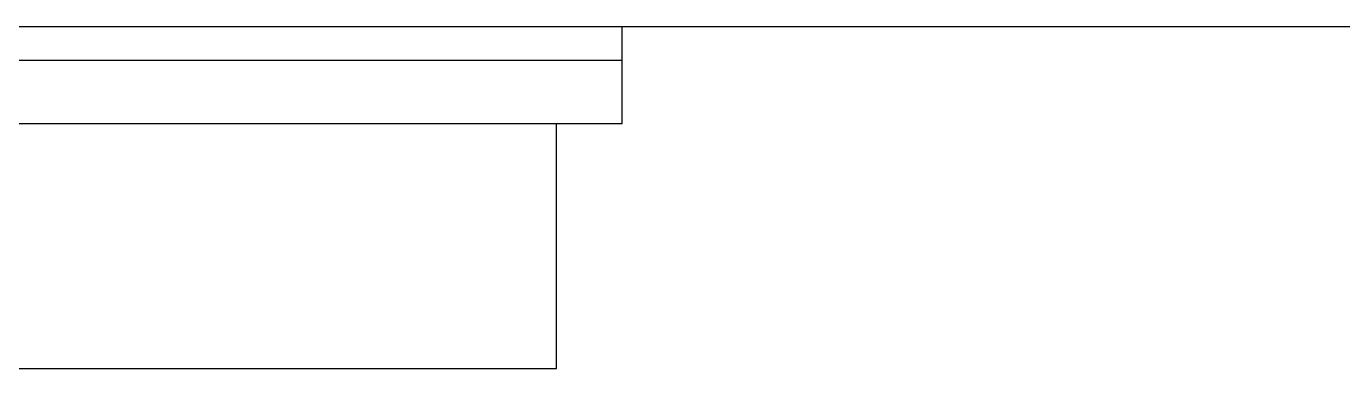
# Model space of a CAD drawing. Extents: x -120528 to -38681, y -40362 to 40632.
# Drawn here: x -61847 to -61185, y -38678 to -38506 of the extents above; entities that cross this region are included whole.
import ezdxf

# ---------------------------------------------------------------- set-up
doc = ezdxf.new("R2010")
doc.units = 0
doc.layers.get('0').update_dxf_attribs({"linetype": 'CONTINUOUS'})

msp = doc.modelspace()

# ---------------------------------------------------------------- linework, layer by layer
at = {"color": 40, "linetype": 'Continuous'}
for p, q in [((-62710.97, -38505.87), (-60909.84, -38505.87)), ((-61546.97, -38522.87), (-61546.97, -38505.87)), ((-61929.4, -38522.87), (-61546.97, -38522.87)), ((-61546.97, -38554.87), (-61546.97, -38522.87)), ((-61546.97, -38554.87), (-62286.97, -38554.87)), ((-61579.97, -38677.87), (-61579.97, -38554.87)), ((-62286.97, -38677.87), (-61579.97, -38677.87))]:
    msp.add_line(p, q, dxfattribs=at)

doc.saveas('drawing.dxf')
